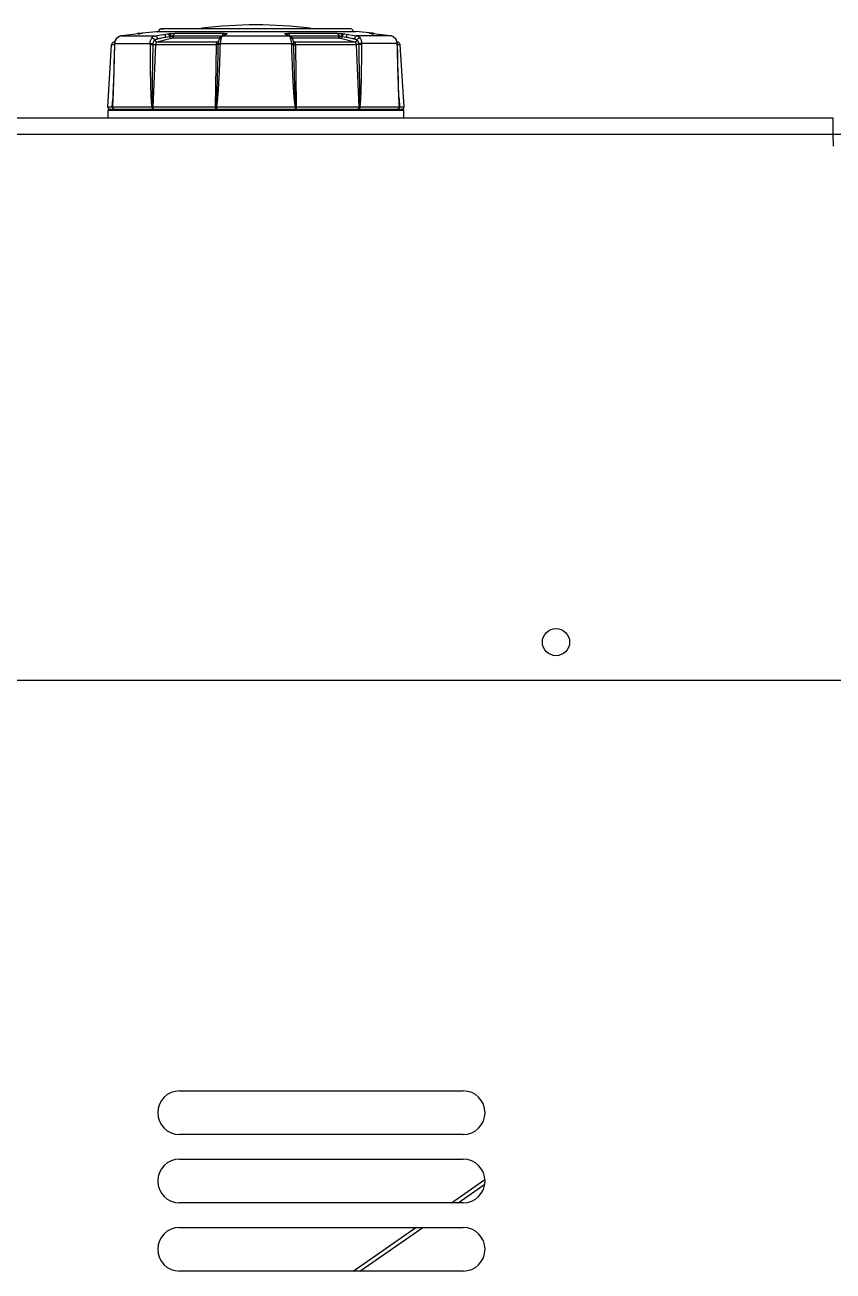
# Model space of a CAD drawing. Header units: millimetres. Extents: x -1538 to 3410, y -1646 to 2016.
# Drawn here: x 306.2 to 454.3, y 1766.5 to 1994.7 of the extents above; entities that cross this region are included whole.
import ezdxf

# ---------------------------------------------------------------- set-up
doc = ezdxf.new("R2010")
doc.units = ezdxf.units.MM
doc.header["$LTSCALE"] = 23.1
doc.layers.get('0').update_dxf_attribs({"linetype": 'CONTINUOUS'})

msp = doc.modelspace()

# ---------------------------------------------------------------- linework, layer by layer
at = {"linetype": 'Continuous'}
for p, q in [((323.28, 1992.45), (323.06, 1992.26)), ((323.45, 1992.53), (323.27, 1992.44)), ((326.04, 1992.92), (323.91, 1992.68)), ((326.04, 1992.92), (323.91, 1992.68)), ((323.91, 1992.68), (323.91, 1992.68)), ((323.91, 1992.68), (330.06, 1992.68)), ((327.09, 1993.04), (326.04, 1992.92)), ((326.98, 1993.03), (326.04, 1992.92)), ((326.04, 1992.92), (326.04, 1992.92)), ((326.98, 1993.03), (326.98, 1993.03)), ((327.08, 1993.14), (330.23, 1993.49)), ((327.08, 1993.14), (327.69, 1993.14)), ((327.32, 1993.07), (327.09, 1993.04)), ((327.42, 1993.09), (327.32, 1993.07)), ((327.4, 1993.08), (327.39, 1993.08)), ((327.4, 1993.08), (327.39, 1993.08)), ((327.62, 1993.12), (327.63, 1993.12)), ((330.06, 1992.68), (331.62, 1992.92)), ((332.01, 1992.43), (330.07, 1991.92)), ((330.23, 1993.49), (366.83, 1993.49)), ((330.45, 1992.18), (332.01, 1992.43)), ((331.12, 1993.94), (331.44, 1993.98)), ((365.95, 1993.94), (331.12, 1993.94)), ((331.44, 1993.98), (331.56, 1993.98)), ((365.63, 1993.98), (331.44, 1993.98)), ((365.51, 1993.98), (331.56, 1993.98)), ((331.62, 1992.92), (332.31, 1993.03)), ((332.01, 1992.43), (332.7, 1992.57)), ((333.4, 1992.68), (333.39, 1992.6)), ((342.13, 1992.6), (333.39, 1992.6)), ((333.4, 1992.68), (342.28, 1992.68)), ((333.7, 1993.14), (342.52, 1993.14)), ((342.85, 1992.92), (342.2, 1992.64)), ((342.39, 1992.68), (342.2, 1992.64)), ((342.67, 1992.8), (342.39, 1992.68)), ((342.39, 1992.68), (354.68, 1992.68)), ((342.79, 1992.85), (342.67, 1992.8)), ((342.96, 1992.92), (342.77, 1992.89)), ((342.96, 1992.92), (342.79, 1992.85)), ((343.02, 1992.99), (342.85, 1992.92)), ((343.21, 1993.03), (343.02, 1992.99)), ((353.86, 1993.03), (354.05, 1992.99)), ((354.22, 1992.92), (354.05, 1992.99)), ((354.05, 1992.99), (354.05, 1992.99)), ((354.11, 1992.92), (354.3, 1992.89)), ((354.28, 1992.85), (354.11, 1992.92)), ((354.87, 1992.64), (354.22, 1992.92)), ((354.4, 1992.8), (354.28, 1992.85)), ((354.68, 1992.68), (354.4, 1992.8)), ((354.55, 1993.14), (363.36, 1993.14)), ((354.68, 1992.68), (354.87, 1992.64)), ((354.78, 1992.68), (363.67, 1992.68)), ((354.87, 1992.64), (354.87, 1992.64)), ((363.67, 1992.6), (354.93, 1992.6)), ((363.67, 1992.6), (363.67, 1992.68)), ((364.37, 1992.57), (365.05, 1992.43)), ((364.76, 1993.03), (365.45, 1992.92)), ((365.05, 1992.43), (366.62, 1992.18)), ((367, 1991.92), (365.05, 1992.43)), ((365.45, 1992.92), (367.01, 1992.68)), ((365.63, 1993.98), (365.51, 1993.98)), ((365.95, 1993.94), (365.63, 1993.98)), ((369.99, 1993.14), (366.83, 1993.49)), ((373.16, 1992.68), (367.01, 1992.68)), ((369.38, 1993.14), (369.99, 1993.14)), ((369.45, 1993.12), (369.44, 1993.12)), ((369.48, 1993.11), (369.45, 1993.12)), ((369.53, 1993.1), (369.48, 1993.11)), ((369.59, 1993.1), (369.53, 1993.1)), ((369.67, 1993.08), (369.68, 1993.08)), ((369.68, 1993.08), (369.67, 1993.08)), ((370.08, 1993.03), (370.09, 1993.03)), ((371.02, 1992.92), (370.08, 1993.03)), ((371.02, 1992.92), (371.03, 1992.92)), ((373.16, 1992.68), (371.02, 1992.92)), ((373.16, 1992.68), (373.16, 1992.68)), ((321.39, 1979.68), (322.08, 1991.06)), ((322.6, 1991.06), (322.08, 1991.06)), ((322.49, 1991.52), (322.66, 1991.56)), ((322.65, 1991.52), (322.49, 1991.52)), ((322.6, 1991.1), (322.55, 1989.24)), ((322.61, 1991.23), (322.6, 1991.1)), ((322.62, 1991.07), (322.6, 1991.07)), ((322.61, 1991.27), (322.61, 1991.23)), ((322.63, 1991.25), (322.61, 1991.27)), ((322.63, 1991.25), (329.18, 1991.25)), ((323.06, 1992.26), (322.92, 1992.11)), ((323.08, 1992.27), (323.06, 1992.26)), ((330.11, 1991.06), (329.62, 1979.68)), ((341.31, 1991.06), (330.11, 1991.06)), ((333.03, 1992.21), (330.4, 1991.52)), ((341.41, 1991.52), (330.4, 1991.52)), ((341.83, 1992.23), (333.17, 1992.23)), ((341.13, 1979.68), (341.31, 1991.06)), ((341.41, 1991.52), (341.56, 1991.63)), ((341.56, 1991.63), (341.58, 1991.65)), ((341.58, 1991.65), (341.64, 1991.69)), ((341.64, 1991.52), (341.61, 1991.32)), ((341.62, 1991.59), (341.62, 1991.59)), ((341.64, 1991.69), (341.69, 1991.72)), ((341.64, 1991.52), (341.64, 1991.52)), ((341.77, 1992.04), (341.73, 1991.89)), ((341.77, 1992.04), (341.77, 1992.04)), ((341.98, 1991.25), (355.09, 1991.25)), ((363.9, 1992.23), (355.23, 1992.23)), ((355.3, 1992.04), (355.3, 1992.04)), ((355.38, 1991.72), (355.42, 1991.7)), ((355.39, 1991.64), (355.39, 1991.65)), ((355.45, 1991.59), (355.4, 1991.64)), ((355.43, 1991.52), (355.4, 1991.62)), ((355.42, 1991.7), (355.49, 1991.65)), ((355.43, 1991.52), (355.43, 1991.52)), ((355.46, 1991.32), (355.43, 1991.52)), ((355.45, 1991.59), (355.45, 1991.59)), ((355.49, 1991.65), (355.51, 1991.63)), ((355.51, 1991.63), (355.66, 1991.52)), ((366.66, 1991.52), (355.66, 1991.52)), ((355.76, 1991.06), (355.94, 1979.68)), ((366.96, 1991.06), (355.76, 1991.06)), ((366.66, 1991.52), (364.04, 1992.21)), ((367.45, 1979.68), (366.96, 1991.06)), ((374.44, 1991.25), (367.88, 1991.25)), ((373.99, 1992.27), (374.01, 1992.26)), ((374.15, 1992.1), (374.01, 1992.26)), ((374.32, 1991.81), (374.32, 1991.81)), ((374.41, 1991.56), (374.38, 1991.64)), ((374.58, 1991.52), (374.41, 1991.56)), ((374.58, 1991.52), (374.42, 1991.52)), ((374.44, 1991.25), (374.46, 1991.27)), ((374.45, 1991.07), (374.47, 1991.07)), ((374.46, 1991.22), (374.46, 1991.27)), ((374.47, 1991.07), (374.46, 1991.22)), ((374.98, 1991.06), (374.47, 1991.06)), ((375.68, 1979.68), (374.98, 1991.06)), ((322.21, 1979.68), (322.3, 1981.12)), ((374.77, 1981.12), (374.85, 1979.68)), ((321.39, 1979.68), (322.21, 1979.68)), ((321.43, 1977.6), (321.45, 1979.06)), ((321.45, 1979.06), (375.62, 1979.06)), ((321.65, 1979.25), (375.42, 1979.25)), ((322.24, 1979.66), (329.49, 1979.66)), ((329.62, 1979.68), (341.13, 1979.68)), ((341.28, 1979.66), (355.78, 1979.66)), ((355.94, 1979.68), (367.45, 1979.68)), ((367.58, 1979.66), (374.83, 1979.66)), ((374.85, 1979.68), (375.68, 1979.68)), ((375.64, 1977.6), (375.62, 1979.06)), ((454.32, 1977.6), (-17.25, 1977.6)), ((454.32, 1974.62), (454.32, 1977.6)), ((454.32, 1974.62), (-17.25, 1974.62)), ((454.39, 1972.45), (454.32, 1974.62)), ((-139.63, 1874.65), (576.69, 1874.65)), ((334.53, 1799.45), (386.53, 1799.45)), ((386.53, 1791.45), (334.53, 1791.45)), ((334.53, 1786.95), (386.53, 1786.95)), ((384.36, 1778.95), (390.52, 1783.22)), ((385.6, 1778.95), (390.48, 1782.34)), ((386.53, 1778.95), (334.53, 1778.95)), ((334.53, 1774.45), (386.53, 1774.45)), ((366.34, 1766.45), (377.87, 1774.45)), ((367.58, 1766.45), (379.12, 1774.45)), ((386.53, 1766.45), (334.53, 1766.45))]:
    msp.add_line(p, q, dxfattribs=at)
for points in [[(323.91, 1992.68), (323.64, 1992.62), (323.28, 1992.45)], [(327.54, 1993.1), (327.49, 1993.1), (327.42, 1993.09)], [(327.63, 1993.12), (327.63, 1993.12), (327.62, 1993.12), (327.59, 1993.11), (327.54, 1993.1)], [(327.63, 1993.12), (327.61, 1993.12), (327.6, 1993.11)], [(342.2, 1992.64), (342.04, 1992.54), (341.91, 1992.38), (341.82, 1992.19), (341.77, 1992.04)], [(355.3, 1992.04), (355.26, 1992.18), (355.17, 1992.37), (355.04, 1992.53), (354.87, 1992.64)], [(369.76, 1993.07), (369.66, 1993.09), (369.59, 1993.1)], [(373.16, 1992.68), (370, 1993.04), (369.76, 1993.07)], [(374, 1992.27), (373.8, 1992.44), (373.44, 1992.62), (373.16, 1992.68)], [(374.01, 1992.26), (373.79, 1992.45), (373.61, 1992.53)], [(322.92, 1992.11), (322.75, 1991.81), (322.64, 1991.49), (322.61, 1991.27)], [(322.83, 1991.95), (322.74, 1991.8), (322.69, 1991.64)], [(341.68, 1991.65), (341.64, 1991.6), (341.62, 1991.59)], [(341.73, 1991.89), (341.67, 1991.63), (341.64, 1991.52)], [(341.67, 1991.63), (341.68, 1991.65), (341.68, 1991.65)], [(355.4, 1991.62), (355.34, 1991.88), (355.3, 1992.04)], [(374.32, 1991.81), (374.15, 1992.11), (374.01, 1992.26)], [(374.46, 1991.27), (374.43, 1991.48), (374.33, 1991.8), (374.15, 1992.1)], [(374.82, 1980.03), (374.78, 1980.92), (374.73, 1982.11), (374.69, 1983.33), (374.64, 1984.62), (374.6, 1986), (374.56, 1987.53), (374.52, 1989.23), (374.47, 1991.07)], [(322.55, 1989.24), (322.51, 1987.53), (322.47, 1986.01), (322.42, 1984.62), (322.38, 1983.33), (322.34, 1982.12), (322.29, 1980.93), (322.25, 1980.03)]]:
    msp.add_lwpolyline(points, dxfattribs=at)
msp.add_circle((403.53, 1881.65), 2.5, dxfattribs=at)
for centre, radius, start, end in [((324.1, 1991.26), 1.43, 122.8366, 135.3918), ((324.08, 1991.29), 1.4, 109.0707, 122.796), ((324.07, 1991.31), 1.38, 96.6125, 109.0187), ((327.13, 1992.65), 0.5, 96.339, 132.3729), ((324.16, 2017.64), 24.77, 276.5501, 277.0696), ((325.15, 2009.75), 16.81, 277.0371, 277.662), ((327.74, 1992.67), 0.476, 96.582, 109.1746), ((331.18, 1993.44), 0.5, 97, 173.8665), ((333.5, 2039.4), 46.8, 269.2737, 269.8709), ((348.53, 1914.68), 80, 82.8664, 97.1336), ((329.44, 2024.44), 34.29, 293.22, 293.4477), ((329.75, 2023.71), 33.5, 293.4491, 293.6811), ((367.32, 2023.71), 33.5, 246.3189, 246.5509), ((367.63, 2024.44), 34.29, 246.5523, 246.78), ((363.51, 2047.38), 54.78, 270.1727, 270.6829), ((365.88, 1993.44), 0.5, 6.1335, 83), ((369.32, 1992.67), 0.476, 70.8506, 83.4182), ((371.92, 2009.76), 16.83, 262.3474, 262.7373), ((372.96, 2018.02), 25.16, 262.7731, 263.4402), ((369.94, 1992.65), 0.5, 47.6271, 83.661), ((373, 1991.31), 1.38, 70.7112, 83.3865), ((372.99, 1991.29), 1.4, 56.9827, 70.6584), ((372.97, 1991.26), 1.43, 44.6086, 56.9445), ((322.58, 1991.03), 0.5, 100.5, 176.5), ((327.67, 1990.92), 5.05, 176.2715, 177.2923), ((326.4, 1990.98), 3.78, 177.3126, 178.5793), ((324.12, 1991.17), 1.5, 176.4608, 177.2024), ((324.14, 1991.22), 1.49, 135.3886, 136.0392), ((330.19, 1991.46), 0.477, 104.687, 107.496), ((341.41, 1991.89), 0.361, 293.3967, 302.8776), ((343.81, 1991.03), 2.22, 172.7007, 178.8842), ((341.41, 1991.89), 0.362, 302.8758, 305.6098), ((355.66, 1991.89), 0.362, 234.3906, 237.3393), ((355.66, 1991.89), 0.36, 237.3375, 246.6044), ((353.28, 1991.03), 2.2, 1.0907, 7.3248), ((366.88, 1991.46), 0.477, 72.5045, 75.3145), ((372.93, 1991.22), 1.5, 43.9553, 44.6058), ((372.94, 1991.17), 1.5, 2.798, 3.5434), ((369.34, 1990.91), 5.11, 2.757, 3.7233), ((370.66, 1990.98), 3.79, 1.4209, 2.7431), ((374.48, 1991.03), 0.5, 3.5, 79.5), ((321.79, 1979.65), 0.4, 176.5, 270), ((321.65, 1979.05), 0.2, 90, 179.16), ((274.92, 1982.76), 47.41, 356.2749, 356.6463), ((322.63, 1979.62), 0.369, 266.1248, 269.9928), ((329.63, 1975.17), 4.5, 90.1137, 90.8323), ((329.79, 1979.37), 0.122, 263.6083, 269.9812), ((329.91, 1979.49), 0.238, 238.2278, 239.9981), ((341.12, 1974.1), 5.58, 89.258, 89.9536), ((343.03, 1989.36), 9.86, 259.2966, 259.8184), ((353.95, 1989.87), 10.37, 280.194, 280.6902), ((355.94, 1974.28), 5.4, 90.0346, 90.754), ((367.16, 1979.49), 0.238, 300.0018, 301.7722), ((367.28, 1979.37), 0.122, 270.0198, 276.3934), ((367.44, 1975.5), 4.17, 89.1395, 89.9148), ((374.44, 1979.62), 0.369, 270.0072, 273.8752), ((422.16, 1982.76), 47.42, 183.3537, 183.725), ((375.28, 1979.65), 0.4, 270, 3.5), ((375.42, 1979.05), 0.2, 0.84, 90), ((334.53, 1795.45), 4, 90, 270), ((386.53, 1795.45), 4, 270, 90), ((334.53, 1782.95), 4, 90, 270), ((386.53, 1782.95), 4, 270, 90), ((334.53, 1770.45), 4, 90, 270), ((386.53, 1770.45), 4, 270, 90)]:
    msp.add_arc(centre, radius, start, end, dxfattribs=at)
for points, knots in [([(327.57, 1993.11), (327.56, 1993.11), (327.5, 1993.1), (327.45, 1993.09), (327.4, 1993.08)], [0, 0, 0, 0, 0.219655, 1, 1, 1, 1]), ([(327.69, 1993.14), (327.69, 1993.14), (327.7, 1993.14), (327.71, 1993.14), (327.71, 1993.14), (327.72, 1993.14), (327.72, 1993.14), (327.71, 1993.14), (327.71, 1993.14), (327.7, 1993.13), (327.7, 1993.13), (327.68, 1993.13), (327.65, 1993.12), (327.61, 1993.12), (327.59, 1993.11), (327.57, 1993.11)], [0, 0, 0, 0, 0.057998, 0.102847, 0.13457, 0.153455, 0.161816, 0.174225, 0.198906, 0.23665, 0.287531, 0.351488, 0.518146, 0.735011, 1, 1, 1, 1]), ([(329.44, 1992.27), (329.52, 1992.38), (329.7, 1992.56), (329.94, 1992.66), (330.06, 1992.68)], [0, 0, 0, 0, 0.525725, 1, 1, 1, 1]), ([(330.06, 1992.68), (330.11, 1992.68), (330.21, 1992.65), (330.33, 1992.53), (330.42, 1992.37), (330.45, 1992.25), (330.45, 1992.18)], [0, 0, 0, 0, 0.208918, 0.44739, 0.716074, 1, 1, 1, 1]), ([(331.62, 1992.92), (331.67, 1992.92), (331.77, 1992.89), (331.9, 1992.78), (331.98, 1992.62), (332.01, 1992.49), (332.01, 1992.43)], [0, 0, 0, 0, 0.208913, 0.44738, 0.716066, 1, 1, 1, 1]), ([(332.31, 1993.03), (332.34, 1993.04), (332.48, 1993.06), (332.62, 1993.07), (332.72, 1993.08)], [0, 0, 0, 0, 0.221333, 1, 1, 1, 1]), ([(332.31, 1993.03), (332.36, 1993.03), (332.45, 1993), (332.57, 1992.9), (332.66, 1992.75), (332.69, 1992.63), (332.7, 1992.57)], [0, 0, 0, 0, 0.209316, 0.446873, 0.714616, 1, 1, 1, 1]), ([(332.7, 1992.57), (332.71, 1992.58), (332.78, 1992.59), (332.85, 1992.6), (332.91, 1992.6)], [0, 0, 0, 0, 0.221368, 1, 1, 1, 1]), ([(332.7, 1992.57), (332.71, 1992.53), (332.74, 1992.43), (332.81, 1992.32), (332.91, 1992.23), (332.99, 1992.21), (333.03, 1992.21)], [0, 0, 0, 0, 0.282225, 0.550377, 0.790155, 1, 1, 1, 1]), ([(332.72, 1993.08), (332.9, 1993.1), (333.22, 1993.13), (333.55, 1993.14), (333.7, 1993.14)], [0, 0, 0, 0, 0.532271, 1, 1, 1, 1]), ([(332.72, 1993.08), (332.73, 1993.08), (332.76, 1993.07), (332.78, 1993.04), (332.81, 1992.99), (332.85, 1992.91), (332.88, 1992.78), (332.9, 1992.66), (332.91, 1992.6)], [0, 0, 0, 0, 0.057679, 0.135001, 0.235351, 0.35787, 0.657537, 1, 1, 1, 1]), ([(332.91, 1992.6), (332.99, 1992.62), (333.15, 1992.66), (333.32, 1992.68), (333.4, 1992.68)], [0, 0, 0, 0, 0.531491, 1, 1, 1, 1]), ([(333.39, 1992.6), (333.39, 1992.56), (333.38, 1992.47), (333.33, 1992.36), (333.26, 1992.27), (333.2, 1992.24), (333.17, 1992.23)], [0, 0, 0, 0, 0.283976, 0.550284, 0.788683, 1, 1, 1, 1]), ([(333.7, 1993.14), (333.66, 1993.14), (333.58, 1993.1), (333.48, 1992.99), (333.42, 1992.84), (333.4, 1992.73), (333.4, 1992.68)], [0, 0, 0, 0, 0.20971, 0.446411, 0.713162, 1, 1, 1, 1]), ([(342.23, 1992.47), (342.23, 1992.45), (342.2, 1992.39), (342.18, 1992.32), (342.17, 1992.27)], [0, 0, 0, 0, 0.227568, 1, 1, 1, 1]), ([(342.3, 1992.59), (342.29, 1992.59), (342.27, 1992.55), (342.25, 1992.5), (342.23, 1992.47)], [0, 0, 0, 0, 0.222718, 1, 1, 1, 1]), ([(342.39, 1992.68), (342.38, 1992.67), (342.34, 1992.65), (342.31, 1992.62), (342.3, 1992.59)], [0, 0, 0, 0, 0.210871, 1, 1, 1, 1]), ([(342.52, 1993.14), (342.5, 1993.13), (342.47, 1993.09), (342.43, 1993), (342.41, 1992.87), (342.4, 1992.78), (342.4, 1992.73)], [0, 0, 0, 0, 0.138356, 0.359004, 0.654302, 1, 1, 1, 1]), ([(342.52, 1993.14), (342.6, 1993.14), (342.75, 1993.14), (342.95, 1993.13), (343.09, 1993.11), (343.17, 1993.1), (343.2, 1993.09), (343.21, 1993.08)], [0, 0, 0, 0, 0.345653, 0.639352, 0.861686, 0.941817, 1, 1, 1, 1]), ([(343.21, 1993.08), (343.17, 1993.08), (343.11, 1993.07), (343.05, 1993.05), (343.04, 1993.04)], [0, 0, 0, 0, 0.747918, 1, 1, 1, 1]), ([(343.21, 1993.08), (343.22, 1993.08), (343.22, 1993.08), (343.23, 1993.07), (343.24, 1993.07), (343.24, 1993.06), (343.23, 1993.04), (343.22, 1993.04), (343.21, 1993.03)], [0, 0, 0, 0, 0.166264, 0.295583, 0.393854, 0.474796, 0.669729, 1, 1, 1, 1]), ([(353.86, 1993.03), (353.85, 1993.04), (353.84, 1993.04), (353.83, 1993.06), (353.83, 1993.07), (353.84, 1993.07), (353.84, 1993.08), (353.85, 1993.08), (353.86, 1993.08)], [0, 0, 0, 0, 0.330531, 0.525201, 0.605984, 0.704142, 0.83356, 1, 1, 1, 1]), ([(353.86, 1993.08), (353.87, 1993.09), (353.9, 1993.1), (353.98, 1993.11), (354.12, 1993.13), (354.32, 1993.14), (354.47, 1993.14), (354.55, 1993.14)], [0, 0, 0, 0, 0.058183, 0.138322, 0.360655, 0.654345, 1, 1, 1, 1]), ([(353.86, 1993.08), (353.9, 1993.08), (353.96, 1993.07), (354.02, 1993.05), (354.03, 1993.04)], [0, 0, 0, 0, 0.747918, 1, 1, 1, 1]), ([(354.55, 1993.14), (354.57, 1993.13), (354.6, 1993.09), (354.64, 1993), (354.66, 1992.87), (354.67, 1992.78), (354.67, 1992.73)], [0, 0, 0, 0, 0.138356, 0.359003, 0.654302, 1, 1, 1, 1]), ([(354.76, 1992.61), (354.76, 1992.62), (354.73, 1992.64), (354.71, 1992.67), (354.68, 1992.68)], [0, 0, 0, 0, 0.290254, 1, 1, 1, 1]), ([(354.84, 1992.47), (354.83, 1992.48), (354.81, 1992.53), (354.79, 1992.58), (354.76, 1992.61)], [0, 0, 0, 0, 0.282175, 1, 1, 1, 1]), ([(354.9, 1992.27), (354.9, 1992.29), (354.88, 1992.35), (354.86, 1992.42), (354.84, 1992.47)], [0, 0, 0, 0, 0.271921, 1, 1, 1, 1]), ([(363.36, 1993.14), (363.52, 1993.14), (363.84, 1993.13), (364.17, 1993.1), (364.34, 1993.08)], [0, 0, 0, 0, 0.467727, 1, 1, 1, 1]), ([(363.36, 1993.14), (363.41, 1993.14), (363.49, 1993.1), (363.59, 1992.99), (363.65, 1992.84), (363.67, 1992.73), (363.67, 1992.68)], [0, 0, 0, 0, 0.20971, 0.446411, 0.713162, 1, 1, 1, 1]), ([(363.67, 1992.68), (363.75, 1992.68), (363.91, 1992.66), (364.08, 1992.62), (364.16, 1992.6)], [0, 0, 0, 0, 0.468508, 1, 1, 1, 1]), ([(363.67, 1992.6), (363.68, 1992.56), (363.69, 1992.47), (363.74, 1992.36), (363.81, 1992.27), (363.87, 1992.24), (363.9, 1992.23)], [0, 0, 0, 0, 0.283976, 0.550283, 0.788682, 1, 1, 1, 1]), ([(364.37, 1992.57), (364.36, 1992.53), (364.33, 1992.43), (364.25, 1992.32), (364.16, 1992.23), (364.08, 1992.21), (364.04, 1992.21)], [0, 0, 0, 0, 0.282227, 0.550378, 0.790155, 1, 1, 1, 1]), ([(364.34, 1993.08), (364.33, 1993.08), (364.31, 1993.07), (364.29, 1993.04), (364.26, 1992.99), (364.22, 1992.91), (364.19, 1992.78), (364.17, 1992.66), (364.16, 1992.6)], [0, 0, 0, 0, 0.05767, 0.13499, 0.235341, 0.357861, 0.657533, 1, 1, 1, 1]), ([(364.16, 1992.6), (364.18, 1992.6), (364.25, 1992.59), (364.32, 1992.58), (364.37, 1992.57)], [0, 0, 0, 0, 0.274718, 1, 1, 1, 1]), ([(364.34, 1993.08), (364.38, 1993.08), (364.52, 1993.07), (364.66, 1993.05), (364.76, 1993.03)], [0, 0, 0, 0, 0.274731, 1, 1, 1, 1]), ([(364.76, 1993.03), (364.71, 1993.03), (364.61, 1993), (364.5, 1992.9), (364.41, 1992.75), (364.38, 1992.63), (364.37, 1992.57)], [0, 0, 0, 0, 0.209294, 0.446849, 0.714601, 1, 1, 1, 1]), ([(365.45, 1992.92), (365.4, 1992.92), (365.3, 1992.89), (365.17, 1992.78), (365.09, 1992.62), (365.06, 1992.49), (365.05, 1992.43)], [0, 0, 0, 0, 0.208913, 0.44738, 0.716066, 1, 1, 1, 1]), ([(367.01, 1992.68), (366.96, 1992.68), (366.86, 1992.65), (366.74, 1992.53), (366.65, 1992.37), (366.62, 1992.25), (366.62, 1992.18)], [0, 0, 0, 0, 0.208918, 0.447389, 0.716072, 1, 1, 1, 1]), ([(367.01, 1992.68), (367.13, 1992.66), (367.37, 1992.56), (367.55, 1992.38), (367.63, 1992.27)], [0, 0, 0, 0, 0.474275, 1, 1, 1, 1]), ([(369.5, 1993.11), (369.48, 1993.11), (369.45, 1993.12), (369.42, 1993.12), (369.39, 1993.13), (369.37, 1993.13), (369.36, 1993.13), (369.36, 1993.14), (369.35, 1993.14), (369.35, 1993.14), (369.35, 1993.14), (369.36, 1993.14), (369.36, 1993.14), (369.37, 1993.14), (369.38, 1993.14), (369.38, 1993.14)], [0, 0, 0, 0, 0.264966, 0.481839, 0.648526, 0.712503, 0.763406, 0.801172, 0.825872, 0.838294, 0.846643, 0.865508, 0.89721, 0.942032, 1, 1, 1, 1]), ([(369.67, 1993.08), (369.65, 1993.09), (369.6, 1993.09), (369.54, 1993.1), (369.5, 1993.11)], [0, 0, 0, 0, 0.278952, 1, 1, 1, 1]), ([(322.62, 1991.07), (322.6, 1990.17), (322.55, 1988.35), (322.47, 1985.63), (322.4, 1983.37), (322.34, 1981.56), (322.3, 1980.65), (322.27, 1980.2)], [0, 0, 0, 0, 0.250268, 0.500476, 0.750544, 0.87544, 1, 1, 1, 1]), ([(323.06, 1992.26), (322.94, 1992.12), (322.73, 1991.81), (322.64, 1991.45), (322.63, 1991.27)], [0, 0, 0, 0, 0.498775, 1, 1, 1, 1]), ([(329.18, 1991.25), (329.17, 1991.43), (329.19, 1991.79), (329.34, 1992.13), (329.44, 1992.27)], [0, 0, 0, 0, 0.518698, 1, 1, 1, 1]), ([(329.18, 1991.25), (329.27, 1991.27), (329.45, 1991.29), (329.63, 1991.31), (329.73, 1991.32)], [0, 0, 0, 0, 0.469986, 1, 1, 1, 1]), ([(329.19, 1991.07), (329.23, 1991.07), (329.4, 1991.08), (329.57, 1991.08), (329.71, 1991.08)], [0, 0, 0, 0, 0.21354, 1, 1, 1, 1]), ([(329.49, 1979.66), (329.47, 1979.78), (329.45, 1980.01), (329.41, 1980.48), (329.37, 1981.08), (329.34, 1981.79), (329.3, 1982.74), (329.27, 1983.93), (329.24, 1985.36), (329.22, 1986.79), (329.2, 1988.69), (329.2, 1990.12), (329.19, 1991.07)], [0, 0, 0, 0, 0.030987, 0.062095, 0.124445, 0.186879, 0.249354, 0.374376, 0.499452, 0.62456, 0.749692, 1, 1, 1, 1]), ([(329.44, 1992.27), (329.49, 1992.27), (329.61, 1992.25), (329.77, 1992.17), (329.93, 1992.06), (330.01, 1991.96), (330.05, 1991.91)], [0, 0, 0, 0, 0.216362, 0.473639, 0.74517, 1, 1, 1, 1]), ([(329.56, 1979.68), (329.55, 1979.91), (329.55, 1980.39), (329.55, 1981.1), (329.55, 1981.81), (329.56, 1982.76), (329.57, 1983.95), (329.59, 1985.37), (329.62, 1986.8), (329.66, 1988.7), (329.69, 1990.13), (329.71, 1991.08)], [0, 0, 0, 0, 0.06237, 0.124817, 0.18729, 0.249778, 0.374779, 0.499801, 0.624838, 0.749884, 1, 1, 1, 1]), ([(329.71, 1991.08), (329.71, 1991.1), (329.71, 1991.18), (329.72, 1991.26), (329.73, 1991.32)], [0, 0, 0, 0, 0.252232, 1, 1, 1, 1]), ([(329.71, 1991.08), (329.74, 1991.07), (329.88, 1991.07), (330.01, 1991.06), (330.11, 1991.06)], [0, 0, 0, 0, 0.264406, 1, 1, 1, 1]), ([(329.73, 1991.32), (329.75, 1991.44), (329.82, 1991.66), (329.96, 1991.85), (330.05, 1991.91)], [0, 0, 0, 0, 0.530301, 1, 1, 1, 1]), ([(330.05, 1991.91), (330.1, 1991.98), (330.22, 1992.1), (330.37, 1992.17), (330.45, 1992.18)], [0, 0, 0, 0, 0.526322, 1, 1, 1, 1]), ([(330.07, 1991.92), (330.08, 1991.87), (330.1, 1991.77), (330.18, 1991.64), (330.28, 1991.55), (330.37, 1991.52), (330.4, 1991.52)], [0, 0, 0, 0, 0.2809, 0.550166, 0.790885, 1, 1, 1, 1]), ([(330.4, 1991.52), (330.36, 1991.51), (330.28, 1991.47), (330.19, 1991.36), (330.13, 1991.22), (330.11, 1991.12), (330.11, 1991.06)], [0, 0, 0, 0, 0.214912, 0.454092, 0.718658, 1, 1, 1, 1]), ([(333.17, 1992.23), (333.14, 1992.23), (333.1, 1992.23), (333.05, 1992.22), (333.03, 1992.21)], [0, 0, 0, 0, 0.503, 1, 1, 1, 1]), ([(341.59, 1991.08), (341.57, 1990.13), (341.54, 1988.7), (341.49, 1986.8), (341.45, 1985.37), (341.41, 1983.95), (341.37, 1982.76), (341.33, 1981.81), (341.29, 1981.1), (341.26, 1980.51), (341.23, 1980.03), (341.21, 1979.8), (341.2, 1979.68)], [0, 0, 0, 0, 0.249971, 0.37496, 0.499953, 0.62495, 0.749953, 0.812458, 0.874966, 0.937478, 0.968738, 1, 1, 1, 1]), ([(341.96, 1991.07), (341.93, 1990.12), (341.89, 1988.69), (341.82, 1986.79), (341.76, 1985.36), (341.7, 1984.17), (341.64, 1983.21), (341.6, 1982.5), (341.54, 1981.79), (341.48, 1981.08), (341.42, 1980.48), (341.35, 1980.01), (341.31, 1979.78), (341.28, 1979.66)], [0, 0, 0, 0, 0.249997, 0.374999, 0.500003, 0.625008, 0.687512, 0.750016, 0.812519, 0.875023, 0.937521, 0.968767, 1, 1, 1, 1]), ([(341.31, 1991.06), (341.31, 1991.12), (341.31, 1991.22), (341.33, 1991.35), (341.36, 1991.45), (341.39, 1991.5), (341.4, 1991.52), (341.41, 1991.52)], [0, 0, 0, 0, 0.335603, 0.630604, 0.856822, 0.938787, 1, 1, 1, 1]), ([(341.59, 1991.08), (341.58, 1991.07), (341.55, 1991.07), (341.48, 1991.07), (341.4, 1991.06), (341.34, 1991.06), (341.31, 1991.06)], [0, 0, 0, 0, 0.130382, 0.35188, 0.64922, 1, 1, 1, 1]), ([(341.96, 1991.07), (341.88, 1991.07), (341.77, 1991.08), (341.65, 1991.08), (341.61, 1991.08), (341.59, 1991.08)], [0, 0, 0, 0, 0.649394, 0.871335, 1, 1, 1, 1]), ([(341.98, 1991.25), (341.93, 1991.25), (341.85, 1991.27), (341.74, 1991.29), (341.66, 1991.3), (341.62, 1991.31), (341.61, 1991.32)], [0, 0, 0, 0, 0.366328, 0.672208, 0.889603, 1, 1, 1, 1]), ([(342.17, 1992.27), (342.12, 1992.27), (342.03, 1992.26), (341.91, 1992.22), (341.81, 1992.14), (341.78, 1992.07), (341.77, 1992.04)], [0, 0, 0, 0, 0.288104, 0.550601, 0.784654, 1, 1, 1, 1]), ([(342.17, 1992.27), (342.13, 1992.11), (342.05, 1991.77), (342, 1991.43), (341.98, 1991.25)], [0, 0, 0, 0, 0.461552, 1, 1, 1, 1]), ([(355.09, 1991.25), (355.07, 1991.43), (355.01, 1991.77), (354.94, 1992.11), (354.9, 1992.27)], [0, 0, 0, 0, 0.538452, 1, 1, 1, 1]), ([(354.9, 1992.27), (354.95, 1992.27), (355.04, 1992.26), (355.16, 1992.22), (355.26, 1992.14), (355.29, 1992.07), (355.3, 1992.04)], [0, 0, 0, 0, 0.288109, 0.550605, 0.784654, 1, 1, 1, 1]), ([(355.09, 1991.25), (355.14, 1991.25), (355.22, 1991.27), (355.33, 1991.29), (355.41, 1991.3), (355.45, 1991.31), (355.46, 1991.32)], [0, 0, 0, 0, 0.366328, 0.672205, 0.889599, 1, 1, 1, 1]), ([(355.11, 1991.07), (355.19, 1991.07), (355.3, 1991.08), (355.42, 1991.08), (355.46, 1991.08), (355.48, 1991.08)], [0, 0, 0, 0, 0.649445, 0.871372, 1, 1, 1, 1]), ([(355.78, 1979.66), (355.76, 1979.78), (355.72, 1980.01), (355.65, 1980.48), (355.59, 1981.08), (355.53, 1981.79), (355.47, 1982.5), (355.43, 1983.21), (355.37, 1984.17), (355.31, 1985.36), (355.25, 1986.79), (355.18, 1988.69), (355.13, 1990.12), (355.11, 1991.07)], [0, 0, 0, 0, 0.031233, 0.062479, 0.124978, 0.187481, 0.249985, 0.312488, 0.374992, 0.499997, 0.625001, 0.750003, 1, 1, 1, 1]), ([(355.87, 1979.68), (355.86, 1979.8), (355.84, 1980.03), (355.81, 1980.51), (355.77, 1981.1), (355.74, 1981.81), (355.7, 1982.76), (355.66, 1983.95), (355.61, 1985.37), (355.57, 1986.8), (355.53, 1988.7), (355.5, 1990.13), (355.48, 1991.08)], [0, 0, 0, 0, 0.031262, 0.062522, 0.125035, 0.187542, 0.250047, 0.37505, 0.500047, 0.62504, 0.750029, 1, 1, 1, 1]), ([(355.48, 1991.08), (355.49, 1991.07), (355.52, 1991.07), (355.58, 1991.07), (355.67, 1991.06), (355.73, 1991.06), (355.76, 1991.06)], [0, 0, 0, 0, 0.130398, 0.351902, 0.649236, 1, 1, 1, 1]), ([(355.66, 1991.52), (355.67, 1991.52), (355.68, 1991.5), (355.71, 1991.45), (355.73, 1991.35), (355.75, 1991.22), (355.76, 1991.12), (355.76, 1991.06)], [0, 0, 0, 0, 0.061211, 0.143174, 0.369391, 0.664388, 1, 1, 1, 1]), ([(364.04, 1992.21), (364.02, 1992.22), (363.97, 1992.23), (363.92, 1992.23), (363.9, 1992.23)], [0, 0, 0, 0, 0.497, 1, 1, 1, 1]), ([(366.62, 1992.18), (366.69, 1992.17), (366.85, 1992.1), (366.97, 1991.98), (367.02, 1991.91)], [0, 0, 0, 0, 0.473678, 1, 1, 1, 1]), ([(367, 1991.92), (366.99, 1991.87), (366.96, 1991.77), (366.89, 1991.64), (366.79, 1991.55), (366.7, 1991.52), (366.66, 1991.52)], [0, 0, 0, 0, 0.2809, 0.550166, 0.790885, 1, 1, 1, 1]), ([(366.96, 1991.06), (366.95, 1991.12), (366.94, 1991.22), (366.88, 1991.36), (366.78, 1991.47), (366.7, 1991.51), (366.66, 1991.52)], [0, 0, 0, 0, 0.281335, 0.545903, 0.785084, 1, 1, 1, 1]), ([(367.36, 1991.08), (367.32, 1991.07), (367.19, 1991.07), (367.06, 1991.06), (366.96, 1991.06)], [0, 0, 0, 0, 0.264401, 1, 1, 1, 1]), ([(367.63, 1992.27), (367.57, 1992.27), (367.46, 1992.25), (367.3, 1992.17), (367.14, 1992.06), (367.06, 1991.96), (367.02, 1991.91)], [0, 0, 0, 0, 0.216365, 0.473643, 0.745173, 1, 1, 1, 1]), ([(367.02, 1991.91), (367.11, 1991.85), (367.25, 1991.66), (367.32, 1991.44), (367.34, 1991.32)], [0, 0, 0, 0, 0.469692, 1, 1, 1, 1]), ([(367.34, 1991.32), (367.34, 1991.3), (367.35, 1991.22), (367.36, 1991.14), (367.36, 1991.08)], [0, 0, 0, 0, 0.2473, 1, 1, 1, 1]), ([(367.88, 1991.25), (367.8, 1991.27), (367.62, 1991.29), (367.43, 1991.31), (367.34, 1991.32)], [0, 0, 0, 0, 0.469984, 1, 1, 1, 1]), ([(367.36, 1991.08), (367.38, 1990.13), (367.41, 1988.7), (367.45, 1986.8), (367.48, 1985.37), (367.5, 1983.95), (367.51, 1982.76), (367.52, 1981.81), (367.52, 1981.1), (367.52, 1980.39), (367.51, 1979.91), (367.51, 1979.68)], [0, 0, 0, 0, 0.250116, 0.375162, 0.500199, 0.625221, 0.750222, 0.81271, 0.875183, 0.93763, 1, 1, 1, 1]), ([(367.87, 1991.07), (367.84, 1991.07), (367.67, 1991.08), (367.49, 1991.08), (367.36, 1991.08)], [0, 0, 0, 0, 0.213536, 1, 1, 1, 1]), ([(367.87, 1991.07), (367.87, 1990.12), (367.87, 1988.69), (367.85, 1986.79), (367.83, 1985.36), (367.8, 1983.93), (367.77, 1982.74), (367.73, 1981.79), (367.7, 1981.08), (367.66, 1980.48), (367.62, 1980.01), (367.6, 1979.78), (367.58, 1979.66)], [0, 0, 0, 0, 0.250308, 0.37544, 0.500548, 0.625624, 0.750646, 0.813122, 0.875555, 0.937905, 0.969013, 1, 1, 1, 1]), ([(367.63, 1992.27), (367.73, 1992.13), (367.87, 1991.79), (367.9, 1991.43), (367.88, 1991.25)], [0, 0, 0, 0, 0.481303, 1, 1, 1, 1]), ([(374.44, 1991.27), (374.43, 1991.45), (374.34, 1991.81), (374.13, 1992.12), (374.01, 1992.26)], [0, 0, 0, 0, 0.501227, 1, 1, 1, 1]), ([(374.8, 1980.18), (374.77, 1980.63), (374.73, 1981.54), (374.67, 1983.35), (374.59, 1985.62), (374.52, 1988.35), (374.47, 1990.16), (374.45, 1991.07)], [0, 0, 0, 0, 0.124552, 0.249447, 0.499517, 0.749729, 1, 1, 1, 1]), ([(322.21, 1979.68), (322.22, 1979.68), (322.22, 1979.68), (322.22, 1979.68), (322.23, 1979.68)], [0, 0, 0, 0, 0.358439, 1, 1, 1, 1]), ([(322.21, 1979.68), (322.21, 1979.62), (322.23, 1979.51), (322.31, 1979.37), (322.44, 1979.28), (322.55, 1979.25), (322.6, 1979.25)], [0, 0, 0, 0, 0.253542, 0.505147, 0.753699, 1, 1, 1, 1]), ([(322.23, 1979.68), (322.22, 1979.6), (322.26, 1979.43), (322.39, 1979.32), (322.47, 1979.29)], [0, 0, 0, 0, 0.500361, 1, 1, 1, 1]), ([(322.23, 1979.68), (322.23, 1979.68), (322.23, 1979.67), (322.23, 1979.66), (322.24, 1979.66)], [0, 0, 0, 0, 0.202388, 1, 1, 1, 1]), ([(322.27, 1980.2), (322.27, 1980.16), (322.26, 1979.98), (322.25, 1979.8), (322.24, 1979.66)], [0, 0, 0, 0, 0.250997, 1, 1, 1, 1]), ([(322.24, 1979.66), (322.24, 1979.61), (322.26, 1979.51), (322.33, 1979.38), (322.45, 1979.28), (322.55, 1979.26), (322.6, 1979.25)], [0, 0, 0, 0, 0.253508, 0.505091, 0.753589, 1, 1, 1, 1]), ([(329.49, 1979.66), (329.5, 1979.66), (329.52, 1979.67), (329.54, 1979.67), (329.56, 1979.68)], [0, 0, 0, 0, 0.235744, 1, 1, 1, 1]), ([(329.49, 1979.66), (329.49, 1979.61), (329.5, 1979.51), (329.56, 1979.37), (329.65, 1979.28), (329.73, 1979.25), (329.77, 1979.25)], [0, 0, 0, 0, 0.288695, 0.556836, 0.791847, 1, 1, 1, 1]), ([(329.56, 1979.68), (329.56, 1979.63), (329.57, 1979.53), (329.6, 1979.41), (329.65, 1979.34), (329.69, 1979.28), (329.74, 1979.26), (329.77, 1979.25)], [0, 0, 0, 0, 0.305786, 0.585221, 0.707701, 0.816918, 1, 1, 1, 1]), ([(329.62, 1979.68), (329.62, 1979.6), (329.64, 1979.45), (329.73, 1979.32), (329.79, 1979.29)], [0, 0, 0, 0, 0.539662, 1, 1, 1, 1]), ([(329.79, 1979.28), (329.8, 1979.28), (329.83, 1979.26), (329.87, 1979.25), (329.9, 1979.25)], [0, 0, 0, 0, 0.25938, 1, 1, 1, 1]), ([(341.13, 1979.68), (341.13, 1979.62), (341.13, 1979.52), (341.15, 1979.41), (341.17, 1979.33), (341.19, 1979.28), (341.22, 1979.25), (341.24, 1979.25)], [0, 0, 0, 0, 0.352789, 0.660483, 0.78329, 0.880591, 1, 1, 1, 1]), ([(341.2, 1979.68), (341.19, 1979.6), (341.2, 1979.49), (341.25, 1979.36), (341.28, 1979.3), (341.3, 1979.29)], [0, 0, 0, 0, 0.568519, 0.808255, 1, 1, 1, 1]), ([(341.28, 1979.66), (341.28, 1979.59), (341.29, 1979.48), (341.32, 1979.35), (341.34, 1979.3), (341.35, 1979.28)], [0, 0, 0, 0, 0.588096, 0.82492, 1, 1, 1, 1]), ([(341.3, 1979.29), (341.31, 1979.28), (341.33, 1979.26), (341.35, 1979.25), (341.37, 1979.25)], [0, 0, 0, 0, 0.281712, 1, 1, 1, 1]), ([(341.35, 1979.28), (341.35, 1979.28), (341.36, 1979.27), (341.37, 1979.26), (341.38, 1979.26)], [0, 0, 0, 0, 0.298799, 1, 1, 1, 1]), ([(355.72, 1979.28), (355.72, 1979.28), (355.71, 1979.27), (355.7, 1979.26), (355.69, 1979.26)], [0, 0, 0, 0, 0.298799, 1, 1, 1, 1]), ([(355.77, 1979.29), (355.76, 1979.28), (355.74, 1979.26), (355.71, 1979.25), (355.7, 1979.25)], [0, 0, 0, 0, 0.281711, 1, 1, 1, 1]), ([(355.78, 1979.66), (355.78, 1979.59), (355.78, 1979.48), (355.75, 1979.35), (355.73, 1979.3), (355.72, 1979.28)], [0, 0, 0, 0, 0.588096, 0.82492, 1, 1, 1, 1]), ([(355.87, 1979.68), (355.87, 1979.6), (355.86, 1979.49), (355.82, 1979.36), (355.78, 1979.3), (355.77, 1979.29)], [0, 0, 0, 0, 0.568521, 0.808256, 1, 1, 1, 1]), ([(355.94, 1979.68), (355.94, 1979.62), (355.94, 1979.52), (355.92, 1979.41), (355.9, 1979.33), (355.88, 1979.28), (355.85, 1979.25), (355.83, 1979.25)], [0, 0, 0, 0, 0.352789, 0.660483, 0.78329, 0.880591, 1, 1, 1, 1]), ([(367.27, 1979.28), (367.27, 1979.28), (367.23, 1979.26), (367.2, 1979.25), (367.17, 1979.25)], [0, 0, 0, 0, 0.25938, 1, 1, 1, 1]), ([(367.45, 1979.68), (367.45, 1979.6), (367.43, 1979.45), (367.34, 1979.32), (367.28, 1979.29)], [0, 0, 0, 0, 0.539662, 1, 1, 1, 1]), ([(367.51, 1979.68), (367.51, 1979.63), (367.5, 1979.53), (367.46, 1979.41), (367.42, 1979.34), (367.37, 1979.28), (367.33, 1979.26), (367.3, 1979.25)], [0, 0, 0, 0, 0.305785, 0.585219, 0.7077, 0.816917, 1, 1, 1, 1]), ([(367.58, 1979.66), (367.58, 1979.61), (367.57, 1979.51), (367.51, 1979.37), (367.42, 1979.28), (367.34, 1979.25), (367.3, 1979.25)], [0, 0, 0, 0, 0.288695, 0.556836, 0.791847, 1, 1, 1, 1]), ([(367.51, 1979.68), (367.51, 1979.68), (367.54, 1979.67), (367.56, 1979.67), (367.58, 1979.66)], [0, 0, 0, 0, 0.263638, 1, 1, 1, 1]), ([(374.85, 1979.68), (374.86, 1979.62), (374.84, 1979.51), (374.76, 1979.37), (374.63, 1979.28), (374.52, 1979.25), (374.47, 1979.25)], [0, 0, 0, 0, 0.253542, 0.505147, 0.753699, 1, 1, 1, 1]), ([(374.83, 1979.66), (374.83, 1979.61), (374.81, 1979.51), (374.73, 1979.38), (374.61, 1979.28), (374.52, 1979.26), (374.47, 1979.25)], [0, 0, 0, 0, 0.253508, 0.505091, 0.753589, 1, 1, 1, 1]), ([(374.84, 1979.68), (374.85, 1979.6), (374.81, 1979.43), (374.68, 1979.32), (374.6, 1979.29)], [0, 0, 0, 0, 0.500361, 1, 1, 1, 1]), ([(374.83, 1979.66), (374.83, 1979.7), (374.81, 1979.88), (374.8, 1980.05), (374.8, 1980.18)], [0, 0, 0, 0, 0.248698, 1, 1, 1, 1]), ([(374.83, 1979.66), (374.83, 1979.66), (374.84, 1979.67), (374.84, 1979.67), (374.84, 1979.68)], [0, 0, 0, 0, 0.306285, 1, 1, 1, 1]), ([(374.84, 1979.68), (374.84, 1979.68), (374.85, 1979.68), (374.85, 1979.68), (374.85, 1979.68)], [0, 0, 0, 0, 0.141496, 1, 1, 1, 1]), ([(487.11, 1970.53), (485.02, 1971.24), (480.29, 1972.45), (472.51, 1973.69), (463.69, 1974.47), (457.5, 1974.63), (454.32, 1974.62)], [0, 0, 0, 0, 0.199386, 0.440521, 0.712157, 1, 1, 1, 1])]:
    msp.add_open_spline(points, degree=3, knots=knots, dxfattribs=at)
for points in [[(343.04, 1993.04), (342.98, 1993.02), (342.93, 1992.98), (342.89, 1992.94)], [(354.03, 1993.04), (354.09, 1993.02), (354.14, 1992.98), (354.18, 1992.94)], [(329.19, 1991.07), (329.19, 1991.13), (329.19, 1991.19), (329.18, 1991.25)], [(341.56, 1991.55), (341.51, 1991.53), (341.46, 1991.52), (341.41, 1991.52)], [(341.98, 1991.25), (341.97, 1991.19), (341.96, 1991.13), (341.96, 1991.07)], [(355.11, 1991.07), (355.11, 1991.13), (355.1, 1991.19), (355.09, 1991.25)], [(355.51, 1991.55), (355.56, 1991.53), (355.61, 1991.52), (355.66, 1991.52)], [(367.88, 1991.25), (367.88, 1991.19), (367.87, 1991.13), (367.87, 1991.07)], [(322.47, 1979.29), (322.51, 1979.26), (322.57, 1979.25), (322.62, 1979.25)], [(341.38, 1979.26), (341.38, 1979.25), (341.39, 1979.25), (341.39, 1979.25)], [(355.69, 1979.26), (355.69, 1979.25), (355.68, 1979.25), (355.68, 1979.25)], [(374.6, 1979.29), (374.55, 1979.26), (374.5, 1979.25), (374.44, 1979.25)]]:
    msp.add_open_spline(points, degree=3, dxfattribs=at)

doc.saveas('drawing.dxf')
